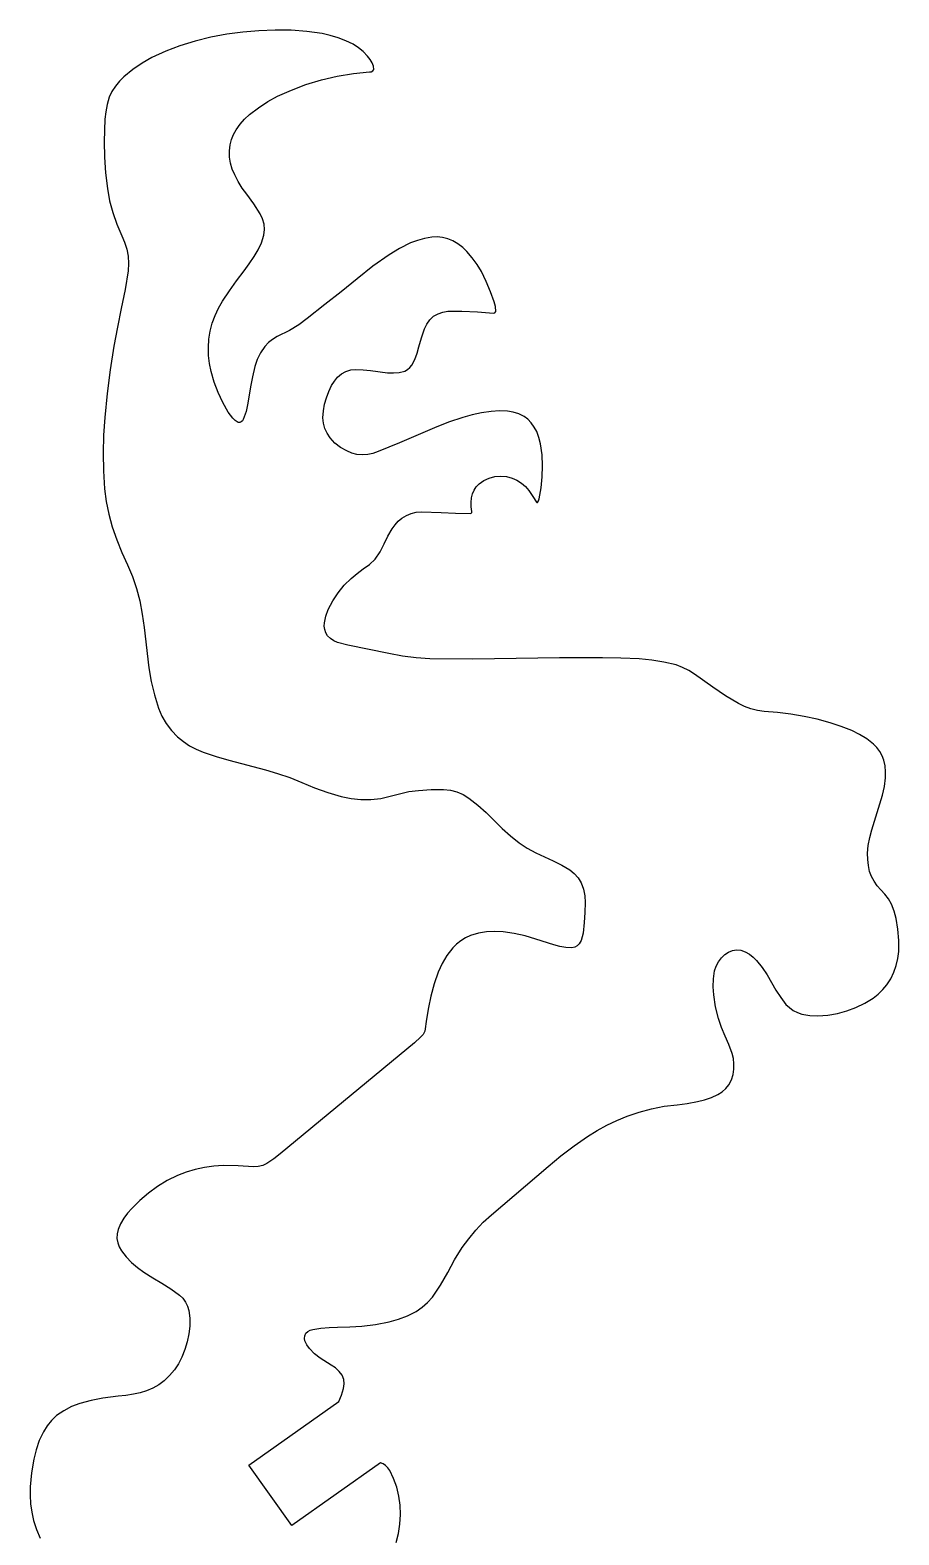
# Model space of a CAD drawing. Extents: x -40.2 to -8.1, y -2.1 to 47.3.
# Drawn here: x -38.99 to -32.64, y 24.16 to 35.15 of the extents above; entities that cross this region are included whole.
import ezdxf

# ---------------------------------------------------------------- set-up
doc = ezdxf.new("R2010")
doc.units = 0

msp = doc.modelspace()

# ---------------------------------------------------------------- linework, layer by layer
at = {"layer": '5'}
for p, q in [((-37.670312, 35.101573), (-37.78493, 35.073621)), ((-37.554424, 35.123674), (-37.670312, 35.101573)), ((-37.437564, 35.139867), (-37.554424, 35.123674)), ((-37.320032, 35.15011), (-37.437564, 35.139867)), ((-37.202133, 35.154377), (-37.320032, 35.15011)), ((-37.084169, 35.152657), (-37.202133, 35.154377)), ((-36.970376, 35.144259), (-37.084169, 35.152657)), ((-36.857356, 35.128584), (-36.970376, 35.144259)), ((-36.798545, 35.115696), (-36.857356, 35.128584)), ((-36.740909, 35.098289), (-36.798545, 35.115696)), ((-36.684796, 35.076467), (-36.740909, 35.098289)), ((-36.630543, 35.050362), (-36.684796, 35.076467)), ((-38.001698, 35.000198), (-38.102436, 34.953461)), ((-37.897982, 35.03989), (-38.001698, 35.000198)), ((-37.78493, 35.073621), (-37.897982, 35.03989)), ((-36.592353, 35.02585), (-36.630543, 35.050362)), ((-36.557215, 34.997133), (-36.592353, 35.02585)), ((-36.525591, 34.964586), (-36.557215, 34.997133)), ((-36.507865, 34.940706), (-36.525591, 34.964586)), ((-38.242707, 34.86542), (-38.306891, 34.812988)), ((-38.174399, 34.912352), (-38.242707, 34.86542)), ((-38.102436, 34.953461), (-38.174399, 34.912352)), ((-36.492099, 34.91549), (-36.507865, 34.940706)), ((-36.498311, 34.850086), (-36.487074, 34.85636)), ((-36.482127, 34.891855), (-36.492099, 34.91549)), ((-36.487074, 34.85636), (-36.479012, 34.866393)), ((-36.479012, 34.866393), (-36.482127, 34.891855)), ((-38.369338, 34.74463), (-38.39422, 34.705499)), ((-38.340097, 34.78062), (-38.369338, 34.74463)), ((-38.306891, 34.812988), (-38.340097, 34.78062)), ((-37.081066, 34.716477), (-36.976594, 34.755665)), ((-36.976594, 34.755665), (-36.862637, 34.789814)), ((-36.862637, 34.789814), (-36.74676, 34.816733)), ((-36.74676, 34.816733), (-36.62942, 34.836316)), ((-36.62942, 34.836316), (-36.511081, 34.848485)), ((-36.511081, 34.848485), (-36.498311, 34.850086)), ((-38.414411, 34.663754), (-38.429713, 34.611017)), ((-38.39422, 34.705499), (-38.414411, 34.663754)), ((-37.255213, 34.631683), (-37.182946, 34.670973)), ((-37.182946, 34.670973), (-37.081066, 34.716477)), ((-38.44014, 34.557105), (-38.445606, 34.502465)), ((-38.429713, 34.611017), (-38.44014, 34.557105)), ((-37.425237, 34.503192), (-37.389298, 34.536583)), ((-37.389298, 34.536583), (-37.324142, 34.586792)), ((-37.324142, 34.586792), (-37.255213, 34.631683)), ((-38.445606, 34.502465), (-38.450544, 34.341177)), ((-37.505964, 34.392098), (-37.486548, 34.426744)), ((-37.486548, 34.426744), (-37.457756, 34.466463)), ((-37.457756, 34.466463), (-37.425237, 34.503192)), ((-38.450544, 34.341177), (-38.449128, 34.226003)), ((-37.535344, 34.271965), (-37.531067, 34.316904)), ((-37.531067, 34.316904), (-37.520883, 34.355291)), ((-37.520883, 34.355291), (-37.505964, 34.392098)), ((-38.449128, 34.226003), (-38.441576, 34.111069)), ((-37.534037, 34.226841), (-37.535344, 34.271965)), ((-37.527169, 34.182224), (-37.534037, 34.226841)), ((-38.441576, 34.111069), (-38.427908, 33.9967)), ((-37.514843, 34.138797), (-37.527169, 34.182224)), ((-37.497248, 34.097225), (-37.514843, 34.138797)), ((-37.471504, 34.047661), (-37.497248, 34.097225)), ((-38.427908, 33.9967), (-38.411142, 33.907974)), ((-37.442157, 34.000142), (-37.471504, 34.047661)), ((-37.409368, 33.954929), (-37.442157, 34.000142)), ((-38.411142, 33.907974), (-38.38803, 33.820686)), ((-37.358254, 33.885113), (-37.409368, 33.954929)), ((-37.31099, 33.812634), (-37.358254, 33.885113)), ((-38.38803, 33.820686), (-38.358693, 33.735288)), ((-37.293197, 33.776064), (-37.31099, 33.812634)), ((-37.282579, 33.736806), (-37.293197, 33.776064)), ((-38.358693, 33.735288), (-38.323283, 33.652224)), ((-38.323283, 33.652224), (-38.302051, 33.603973)), ((-37.300845, 33.600782), (-37.284107, 33.655844)), ((-37.284107, 33.655844), (-37.279513, 33.696253)), ((-37.279513, 33.696253), (-37.282579, 33.736806)), ((-38.302051, 33.603973), (-38.286566, 33.553584)), ((-38.286566, 33.553584), (-38.277038, 33.501736)), ((-37.354207, 33.499055), (-37.324335, 33.548244)), ((-37.324335, 33.548244), (-37.300845, 33.600782)), ((-36.291676, 33.559569), (-36.368007, 33.513428)), ((-36.2117, 33.599058), (-36.291676, 33.559569)), ((-36.161488, 33.617889), (-36.2117, 33.599058)), ((-36.109736, 33.631943), (-36.161488, 33.617889)), ((-36.056896, 33.641096), (-36.109736, 33.631943)), ((-36.01717, 33.642748), (-36.056896, 33.641096)), ((-35.977606, 33.638799), (-36.01717, 33.642748)), ((-35.938991, 33.629327), (-35.977606, 33.638799)), ((-35.902091, 33.61452), (-35.938991, 33.629327)), ((-35.864748, 33.592797), (-35.902091, 33.61452)), ((-35.83019, 33.566871), (-35.864748, 33.592797)), ((-35.798888, 33.537096), (-35.83019, 33.566871)), ((-35.759942, 33.490906), (-35.798888, 33.537096)), ((-38.277038, 33.501736), (-38.273595, 33.449133)), ((-38.273595, 33.449133), (-38.276284, 33.396487)), ((-37.42898, 33.394528), (-37.390593, 33.446076)), ((-37.390593, 33.446076), (-37.354207, 33.499055)), ((-36.487501, 33.428714), (-36.602467, 33.337949)), ((-36.368007, 33.513428), (-36.487501, 33.428714)), ((-35.724834, 33.441735), (-35.759942, 33.490906)), ((-35.693791, 33.389902), (-35.724834, 33.441735)), ((-38.276284, 33.396487), (-38.29846, 33.257999)), ((-37.536244, 33.250185), (-37.484197, 33.323535)), ((-37.484197, 33.323535), (-37.42898, 33.394528)), ((-36.602467, 33.337949), (-36.719066, 33.242572)), ((-35.657745, 33.317308), (-35.693791, 33.389902)), ((-35.626057, 33.242709), (-35.657745, 33.317308)), ((-38.29846, 33.257999), (-38.326035, 33.120485)), ((-37.585019, 33.17462), (-37.536244, 33.250185)), ((-36.719066, 33.242572), (-36.836926, 33.148757)), ((-35.599716, 33.170057), (-35.626057, 33.242709)), ((-38.326035, 33.120485), (-38.354748, 32.9828)), ((-37.640035, 33.068428), (-37.614693, 33.122646)), ((-37.614693, 33.122646), (-37.585019, 33.17462)), ((-36.836926, 33.148757), (-36.966289, 33.04631)), ((-35.975586, 33.094177), (-35.939364, 33.100004)), ((-35.939364, 33.100004), (-35.887848, 33.101711)), ((-35.887848, 33.101711), (-35.836307, 33.101194)), ((-35.836307, 33.101194), (-35.720887, 33.094865)), ((-35.590857, 33.134238), (-35.599716, 33.170057)), ((-35.595058, 33.088415), (-35.588679, 33.097405)), ((-35.588679, 33.097405), (-35.590857, 33.134238)), ((-37.677074, 32.954711), (-37.660874, 33.012325)), ((-37.660874, 33.012325), (-37.640035, 33.068428)), ((-37.029212, 32.999972), (-37.095651, 32.958834)), ((-36.966289, 33.04631), (-37.029212, 32.999972)), ((-36.108776, 32.972054), (-36.092332, 33.006706)), ((-36.092332, 33.006706), (-36.069975, 33.037872)), ((-36.069975, 33.037872), (-36.042421, 33.064555)), ((-36.042421, 33.064555), (-36.010279, 33.082244)), ((-36.010279, 33.082244), (-35.975586, 33.094177)), ((-35.720887, 33.094865), (-35.605677, 33.085456)), ((-35.605677, 33.085456), (-35.595058, 33.088415)), ((-38.354748, 32.9828), (-38.380235, 32.844483)), ((-37.689604, 32.836269), (-37.685903, 32.895761)), ((-37.685903, 32.895761), (-37.677074, 32.954711)), ((-37.219827, 32.894565), (-37.249931, 32.870668)), ((-37.186932, 32.914445), (-37.219827, 32.894565)), ((-37.095651, 32.958834), (-37.186932, 32.914445)), ((-36.150217, 32.839016), (-36.13184, 32.906265)), ((-36.13184, 32.906265), (-36.108776, 32.972054)), ((-38.380235, 32.844483), (-38.407824, 32.671709)), ((-37.688149, 32.77668), (-37.689604, 32.836269)), ((-37.681549, 32.717439), (-37.688149, 32.77668)), ((-37.307189, 32.797018), (-37.331704, 32.747495)), ((-37.276758, 32.843143), (-37.307189, 32.797018)), ((-37.249931, 32.870668), (-37.276758, 32.843143)), ((-36.180635, 32.748745), (-36.163427, 32.793207)), ((-36.163427, 32.793207), (-36.150217, 32.839016)), ((-38.407824, 32.671709), (-38.430249, 32.49819)), ((-37.669854, 32.658991), (-37.681549, 32.717439)), ((-37.647135, 32.581619), (-37.669854, 32.658991)), ((-37.349928, 32.695328), (-37.367519, 32.621798)), ((-37.331704, 32.747495), (-37.349928, 32.695328)), ((-36.716948, 32.643134), (-36.683935, 32.661038)), ((-36.683935, 32.661038), (-36.647985, 32.671901)), ((-36.647985, 32.671901), (-36.610582, 32.675276)), ((-36.610582, 32.675276), (-36.557281, 32.672131)), ((-36.557281, 32.672131), (-36.504216, 32.666223)), ((-36.504216, 32.666223), (-36.379272, 32.650712)), ((-36.295292, 32.653058), (-36.254329, 32.662802)), ((-36.254329, 32.662802), (-36.234085, 32.673672)), ((-36.234085, 32.673672), (-36.216321, 32.688247)), ((-36.216321, 32.688247), (-36.201706, 32.705979)), ((-36.201706, 32.705979), (-36.180635, 32.748745)), ((-37.618487, 32.506242), (-37.647135, 32.581619)), ((-37.381584, 32.547512), (-37.400968, 32.428637)), ((-37.367519, 32.621798), (-37.381584, 32.547512)), ((-36.807848, 32.513163), (-36.78821, 32.556584)), ((-36.78821, 32.556584), (-36.768464, 32.588584)), ((-36.768464, 32.588584), (-36.744563, 32.617613)), ((-36.744563, 32.617613), (-36.716948, 32.643134)), ((-36.379272, 32.650712), (-36.337201, 32.649002)), ((-36.337201, 32.649002), (-36.295292, 32.653058)), ((-38.430249, 32.49819), (-38.447489, 32.324079)), ((-37.58408, 32.433313), (-37.618487, 32.506242)), ((-36.839661, 32.420898), (-36.824674, 32.468577)), ((-36.824674, 32.468577), (-36.807848, 32.513163)), ((-37.544124, 32.36327), (-37.58408, 32.433313)), ((-37.510782, 32.318414), (-37.544124, 32.36327)), ((-37.414395, 32.368181), (-37.434944, 32.309761)), ((-37.400968, 32.428637), (-37.414395, 32.368181)), ((-36.852007, 32.321888), (-36.848816, 32.371765)), ((-36.848816, 32.371765), (-36.839661, 32.420898)), ((-35.760906, 32.343332), (-35.828848, 32.324544)), ((-35.691929, 32.357872), (-35.760906, 32.343332)), ((-35.622184, 32.368108), (-35.691929, 32.357872)), ((-35.562074, 32.371304), (-35.622184, 32.368108)), ((-35.501917, 32.369162), (-35.562074, 32.371304)), ((-35.46016, 32.36229), (-35.501917, 32.369162)), ((-35.4198, 32.349564), (-35.46016, 32.36229)), ((-35.381651, 32.331244), (-35.4198, 32.349564)), ((-35.354426, 32.311104), (-35.381651, 32.331244)), ((-38.447489, 32.324079), (-38.455708, 32.194101)), ((-37.492964, 32.300701), (-37.510782, 32.318414)), ((-37.471176, 32.28819), (-37.492964, 32.300701)), ((-37.459785, 32.287831), (-37.471176, 32.28819)), ((-37.449575, 32.292896), (-37.459785, 32.287831)), ((-37.441215, 32.300423), (-37.449575, 32.292896)), ((-37.434944, 32.309761), (-37.441215, 32.300423)), ((-36.847779, 32.282571), (-36.852007, 32.321888)), ((-36.837454, 32.2444), (-36.847779, 32.282571)), ((-36.821286, 32.208313), (-36.837454, 32.2444)), ((-36.037087, 32.249221), (-36.138845, 32.205529)), ((-35.933702, 32.288913), (-36.037087, 32.249221)), ((-35.828848, 32.324544), (-35.933702, 32.288913)), ((-35.328762, 32.284177), (-35.354426, 32.311104)), ((-35.306872, 32.254101), (-35.328762, 32.284177)), ((-35.289137, 32.221403), (-35.306872, 32.254101)), ((-35.272648, 32.177236), (-35.289137, 32.221403)), ((-38.455708, 32.194101), (-38.458582, 32.063894)), ((-36.799674, 32.175199), (-36.821286, 32.208313)), ((-36.764136, 32.137276), (-36.799674, 32.175199)), ((-36.723412, 32.104984), (-36.764136, 32.137276)), ((-36.293082, 32.138062), (-36.448843, 32.074191)), ((-36.138845, 32.205529), (-36.293082, 32.138062)), ((-35.260435, 32.131701), (-35.272648, 32.177236)), ((-35.249993, 32.05137), (-35.260435, 32.131701)), ((-38.458582, 32.063894), (-38.456104, 31.933679)), ((-36.678388, 32.079025), (-36.723412, 32.104984)), ((-36.641897, 32.063189), (-36.678388, 32.079025)), ((-36.603281, 32.053644), (-36.641897, 32.063189)), ((-36.563615, 32.050655), (-36.603281, 32.053644)), ((-36.524518, 32.05395), (-36.563615, 32.050655)), ((-36.486081, 32.061832), (-36.524518, 32.05395)), ((-36.448843, 32.074191), (-36.486081, 32.061832)), ((-35.245892, 31.970467), (-35.249993, 32.05137)), ((-38.456104, 31.933679), (-38.448281, 31.803676)), ((-35.636536, 31.880865), (-35.595279, 31.892029)), ((-35.595279, 31.892029), (-35.552715, 31.895909)), ((-35.552715, 31.895909), (-35.51012, 31.892388)), ((-35.51012, 31.892388), (-35.468771, 31.881573)), ((-35.256776, 31.808944), (-35.248158, 31.889492)), ((-35.248158, 31.889492), (-35.245892, 31.970467)), ((-38.448281, 31.803676), (-38.436002, 31.709549)), ((-35.759492, 31.765876), (-35.747301, 31.792694)), ((-35.747301, 31.792694), (-35.730728, 31.817049)), ((-35.730728, 31.817049), (-35.710255, 31.838232)), ((-35.710255, 31.838232), (-35.675248, 31.862752)), ((-35.675248, 31.862752), (-35.636536, 31.880865)), ((-35.468771, 31.881573), (-35.433587, 31.865172)), ((-35.433587, 31.865172), (-35.401021, 31.844046)), ((-35.401021, 31.844046), (-35.371704, 31.818603)), ((-35.371704, 31.818603), (-35.346203, 31.789336)), ((-35.346203, 31.789336), (-35.317076, 31.747455)), ((-35.271694, 31.729323), (-35.256776, 31.808944)), ((-38.436002, 31.709549), (-38.417256, 31.616494)), ((-35.768944, 31.703658), (-35.766946, 31.737375)), ((-35.767412, 31.669916), (-35.768944, 31.703658)), ((-35.762367, 31.636519), (-35.767412, 31.669916)), ((-35.766946, 31.737375), (-35.759492, 31.765876)), ((-35.317076, 31.747455), (-35.290342, 31.704009)), ((-35.290342, 31.704009), (-35.28788, 31.701692)), ((-35.28788, 31.701692), (-35.284504, 31.701858)), ((-35.284504, 31.701858), (-35.276252, 31.714729)), ((-35.276252, 31.714729), (-35.271694, 31.729323)), ((-38.417256, 31.616494), (-38.392132, 31.524955)), ((-36.324557, 31.539515), (-36.301073, 31.565673)), ((-36.301073, 31.565673), (-36.274836, 31.589069)), ((-36.274836, 31.589069), (-36.241932, 31.608167)), ((-36.241932, 31.608167), (-36.20658, 31.622224)), ((-36.20658, 31.622224), (-36.169546, 31.630935)), ((-36.169546, 31.630935), (-36.131634, 31.634112)), ((-36.131634, 31.634112), (-35.988433, 31.629732)), ((-35.988433, 31.629732), (-35.881592, 31.625498)), ((-35.881592, 31.625498), (-35.774687, 31.623477)), ((-35.774687, 31.623477), (-35.768333, 31.625273)), ((-35.768333, 31.625273), (-35.763798, 31.630073)), ((-35.763798, 31.630073), (-35.762367, 31.636519)), ((-38.392132, 31.524955), (-38.359664, 31.430061)), ((-36.405059, 31.399991), (-36.377221, 31.456641)), ((-36.377221, 31.456641), (-36.344999, 31.510917)), ((-36.344999, 31.510917), (-36.324557, 31.539515)), ((-38.359664, 31.430061), (-38.322108, 31.337063)), ((-38.322108, 31.337063), (-38.279576, 31.246233)), ((-36.469247, 31.289065), (-36.434254, 31.342851)), ((-36.434254, 31.342851), (-36.405059, 31.399991)), ((-38.279576, 31.246233), (-38.24348, 31.161398)), ((-36.557048, 31.216871), (-36.511243, 31.250652)), ((-36.511243, 31.250652), (-36.469247, 31.289065)), ((-38.24348, 31.161398), (-38.214055, 31.074024)), ((-36.696073, 31.098301), (-36.645693, 31.148623)), ((-36.645693, 31.148623), (-36.602684, 31.184453)), ((-36.602684, 31.184453), (-36.557048, 31.216871)), ((-38.214055, 31.074024), (-38.191476, 30.984637)), ((-36.780069, 30.983528), (-36.741023, 31.043076)), ((-36.741023, 31.043076), (-36.696073, 31.098301)), ((-38.191476, 30.984637), (-38.172959, 30.886911)), ((-36.830065, 30.873296), (-36.812797, 30.920289)), ((-36.812797, 30.920289), (-36.780069, 30.983528)), ((-38.172959, 30.886911), (-38.158937, 30.788439)), ((-38.158937, 30.788439), (-38.12375, 30.494143)), ((-36.84244, 30.799321), (-36.841325, 30.824515)), ((-36.838779, 30.774369), (-36.84244, 30.799321)), ((-36.841325, 30.824515), (-36.830065, 30.873296)), ((-36.830475, 30.750557), (-36.838779, 30.774369)), ((-36.817825, 30.728741), (-36.830475, 30.750557)), ((-36.796524, 30.707882), (-36.817825, 30.728741)), ((-36.771874, 30.691114), (-36.796524, 30.707882)), ((-36.744649, 30.678965), (-36.771874, 30.691114)), ((-36.669964, 30.660357), (-36.744649, 30.678965)), ((-36.370531, 30.598524), (-36.669964, 30.660357)), ((-36.271374, 30.581046), (-36.370531, 30.598524)), ((-36.171484, 30.568408), (-36.271374, 30.581046)), ((-36.071098, 30.56064), (-36.171484, 30.568408)), ((-35.123629, 30.567194), (-35.439437, 30.561808)), ((-34.807776, 30.567837), (-35.123629, 30.567194)), ((-34.673363, 30.565163), (-34.807776, 30.567837)), ((-38.12375, 30.494143), (-38.10725, 30.39457)), ((-35.755261, 30.557637), (-36.071098, 30.56064)), ((-35.439437, 30.561808), (-35.755261, 30.557637)), ((-34.539036, 30.559683), (-34.673363, 30.565163)), ((-34.448489, 30.551629), (-34.539036, 30.559683)), ((-34.358754, 30.537093), (-34.448489, 30.551629)), ((-34.270295, 30.516151), (-34.358754, 30.537093)), ((-34.223135, 30.498315), (-34.270295, 30.516151)), ((-34.178064, 30.475714), (-34.223135, 30.498315)), ((-34.135561, 30.448591), (-34.178064, 30.475714)), ((-38.10725, 30.39457), (-38.084123, 30.296324)), ((-34.000826, 30.352332), (-34.135561, 30.448591)), ((-33.908991, 30.29068), (-34.000826, 30.352332)), ((-38.084123, 30.296324), (-38.054472, 30.199847)), ((-33.813698, 30.234519), (-33.908991, 30.29068)), ((-38.054472, 30.199847), (-38.029296, 30.141726)), ((-38.029296, 30.141726), (-37.997449, 30.086976)), ((-33.769481, 30.212374), (-33.813698, 30.234519)), ((-33.723226, 30.194877), (-33.769481, 30.212374)), ((-33.675422, 30.182213), (-33.723226, 30.194877)), ((-33.626571, 30.174514), (-33.675422, 30.182213)), ((-33.528421, 30.168133), (-33.626571, 30.174514)), ((-33.43073, 30.156704), (-33.528421, 30.168133)), ((-33.333757, 30.140258), (-33.43073, 30.156704)), ((-33.23776, 30.11884), (-33.333757, 30.140258)), ((-37.997449, 30.086976), (-37.959376, 30.036358)), ((-37.959376, 30.036358), (-37.915606, 29.990576)), ((-33.142993, 30.092505), (-33.23776, 30.11884)), ((-33.063242, 30.066086), (-33.142993, 30.092505)), ((-32.984767, 30.036087), (-33.063242, 30.066086)), ((-32.928685, 30.008705), (-32.984767, 30.036087)), ((-37.915606, 29.990576), (-37.872449, 29.956233)), ((-37.872449, 29.956233), (-37.826424, 29.92584)), ((-37.826424, 29.92584), (-37.777893, 29.899636)), ((-32.875752, 29.975643), (-32.928685, 30.008705)), ((-32.826542, 29.937258), (-32.875752, 29.975643)), ((-32.801998, 29.911857), (-32.826542, 29.937258)), ((-32.781039, 29.883426), (-32.801998, 29.911857)), ((-37.777893, 29.899636), (-37.727234, 29.877826)), ((-37.727234, 29.877826), (-37.63373, 29.846744)), ((-37.63373, 29.846744), (-37.538862, 29.820114)), ((-37.538862, 29.820114), (-37.273015, 29.750563)), ((-32.764034, 29.852468), (-32.781039, 29.883426)), ((-32.751283, 29.819528), (-32.764034, 29.852468)), ((-32.742551, 29.777588), (-32.751283, 29.819528)), ((-37.273015, 29.750563), (-37.183069, 29.723478)), ((-37.183069, 29.723478), (-37.094396, 29.692476)), ((-37.094396, 29.692476), (-37.007168, 29.657615)), ((-32.74624, 29.627886), (-32.738789, 29.692113)), ((-32.73837, 29.734952), (-32.742551, 29.777588)), ((-32.738789, 29.692113), (-32.73837, 29.734952)), ((-37.007168, 29.657615), (-36.912727, 29.617817)), ((-36.912727, 29.617817), (-36.816145, 29.583539)), ((-36.816145, 29.583539), (-36.717745, 29.554896)), ((-36.291155, 29.574743), (-36.223256, 29.59096)), ((-36.223256, 29.59096), (-36.153988, 29.599634)), ((-36.153988, 29.599634), (-36.061816, 29.605804)), ((-36.061816, 29.605804), (-35.969444, 29.606886)), ((-35.969444, 29.606886), (-35.920232, 29.601248)), ((-35.920232, 29.601248), (-35.872385, 29.58843)), ((-35.872385, 29.58843), (-35.826945, 29.568711)), ((-32.759952, 29.564698), (-32.74624, 29.627886)), ((-36.717745, 29.554896), (-36.646324, 29.540127)), ((-36.646324, 29.540127), (-36.573754, 29.532868)), ((-36.573754, 29.532868), (-36.500823, 29.533197)), ((-36.500823, 29.533197), (-36.428322, 29.541111)), ((-36.428322, 29.541111), (-36.359343, 29.556314)), ((-36.359343, 29.556314), (-36.291155, 29.574743)), ((-35.826945, 29.568711), (-35.784901, 29.54252)), ((-35.784901, 29.54252), (-35.720538, 29.491476)), ((-35.720538, 29.491476), (-35.659109, 29.436938)), ((-32.839852, 29.309868), (-32.759952, 29.564698)), ((-35.659109, 29.436938), (-35.600803, 29.379074)), ((-35.600803, 29.379074), (-35.542554, 29.321308)), ((-35.542554, 29.321308), (-35.481122, 29.266941)), ((-35.481122, 29.266941), (-35.416705, 29.216146)), ((-32.864698, 29.197379), (-32.854599, 29.254137)), ((-32.854599, 29.254137), (-32.839852, 29.309868)), ((-35.416705, 29.216146), (-35.357753, 29.177007)), ((-35.357753, 29.177007), (-35.295919, 29.142602)), ((-35.295919, 29.142602), (-35.231581, 29.113143)), ((-32.870081, 29.139982), (-32.864698, 29.197379)), ((-32.869483, 29.095185), (-32.870081, 29.139982)), ((-35.231581, 29.113143), (-35.168033, 29.085058)), ((-35.168033, 29.085058), (-35.106253, 29.053269)), ((-35.106253, 29.053269), (-35.046458, 29.01789)), ((-32.864511, 29.050662), (-32.869483, 29.095185)), ((-32.855212, 29.006837), (-32.864511, 29.050662)), ((-35.046458, 29.01789), (-35.014604, 28.99108)), ((-35.014604, 28.99108), (-34.98718, 28.959754)), ((-34.98718, 28.959754), (-34.96482, 28.924633)), ((-34.96482, 28.924633), (-34.947542, 28.877988)), ((-32.841334, 28.969842), (-32.855212, 29.006837)), ((-32.822811, 28.93494), (-32.841334, 28.969842)), ((-32.799951, 28.902712), (-32.822811, 28.93494)), ((-34.947542, 28.877988), (-34.937161, 28.829341)), ((-34.937161, 28.829341), (-34.933894, 28.779706)), ((-32.773135, 28.873693), (-32.799951, 28.902712)), ((-32.743122, 28.842151), (-32.773135, 28.873693)), ((-32.71735, 28.80706), (-32.743122, 28.842151)), ((-32.696232, 28.768986), (-32.71735, 28.80706)), ((-34.936289, 28.70717), (-34.941431, 28.634778)), ((-34.933894, 28.779706), (-34.936289, 28.70717)), ((-32.67637, 28.717512), (-32.696232, 28.768986)), ((-32.661869, 28.664279), (-32.67637, 28.717512)), ((-34.941431, 28.634778), (-34.950235, 28.555936)), ((-32.647798, 28.584085), (-32.661869, 28.664279)), ((-35.843594, 28.501139), (-35.875093, 28.476353)), ((-35.809428, 28.522097), (-35.843594, 28.501139)), ((-35.773058, 28.538942), (-35.809428, 28.522097)), ((-35.714811, 28.555354), (-35.773058, 28.538942)), ((-35.655107, 28.565231), (-35.714811, 28.555354)), ((-35.594678, 28.568452), (-35.655107, 28.565231)), ((-35.534262, 28.564975), (-35.594678, 28.568452)), ((-35.45359, 28.552801), (-35.534262, 28.564975)), ((-35.373879, 28.535409), (-35.45359, 28.552801)), ((-35.295467, 28.512873), (-35.373879, 28.535409)), ((-35.163334, 28.4708), (-35.295467, 28.512873)), ((-34.97798, 28.477095), (-34.992816, 28.462691)), ((-34.965192, 28.502039), (-34.97798, 28.477095)), ((-34.955886, 28.528481), (-34.965192, 28.502039)), ((-34.950235, 28.555936), (-34.955886, 28.528481)), ((-32.641005, 28.502949), (-32.647798, 28.584085)), ((-32.641544, 28.421531), (-32.641005, 28.502949)), ((-35.94517, 28.393558), (-35.980461, 28.334708)), ((-35.903498, 28.448075), (-35.94517, 28.393558)), ((-35.875093, 28.476353), (-35.903498, 28.448075)), ((-35.120131, 28.458837), (-35.163334, 28.4708)), ((-35.075933, 28.451341), (-35.120131, 28.458837)), ((-35.031202, 28.448391), (-35.075933, 28.451341)), ((-35.011016, 28.452876), (-35.031202, 28.448391)), ((-34.992816, 28.462691), (-35.011016, 28.452876)), ((-33.960703, 28.347327), (-33.938981, 28.376182)), ((-33.938981, 28.376182), (-33.912697, 28.400953)), ((-33.912697, 28.400953), (-33.887137, 28.417806)), ((-33.887137, 28.417806), (-33.858549, 28.428765)), ((-33.858549, 28.428765), (-33.828272, 28.433315)), ((-33.828272, 28.433315), (-33.797726, 28.431243)), ((-33.797726, 28.431243), (-33.764903, 28.419523)), ((-33.764903, 28.419523), (-33.734312, 28.402823)), ((-33.734312, 28.402823), (-33.706704, 28.381551)), ((-33.706704, 28.381551), (-33.682755, 28.35623)), ((-32.660491, 28.319011), (-32.648239, 28.369758)), ((-32.648239, 28.369758), (-32.641544, 28.421531)), ((-36.008924, 28.27227), (-36.038332, 28.185175)), ((-35.980461, 28.334708), (-36.008924, 28.27227)), ((-33.995912, 28.222982), (-33.988113, 28.280775)), ((-33.988113, 28.280775), (-33.977239, 28.315217)), ((-33.977239, 28.315217), (-33.960703, 28.347327)), ((-33.682755, 28.35623), (-33.641702, 28.305608)), ((-33.641702, 28.305608), (-33.604527, 28.252073)), ((-32.701032, 28.222961), (-32.678158, 28.269887)), ((-32.678158, 28.269887), (-32.660491, 28.319011)), ((-36.038332, 28.185175), (-36.062429, 28.096464)), ((-33.998163, 28.164708), (-33.995912, 28.222982)), ((-33.994845, 28.106486), (-33.998163, 28.164708)), ((-33.604527, 28.252073), (-33.571437, 28.195922)), ((-33.571437, 28.195922), (-33.539686, 28.140505)), ((-32.759424, 28.143201), (-32.728846, 28.178782)), ((-32.728846, 28.178782), (-32.701032, 28.222961)), ((-36.062429, 28.096464), (-36.081175, 28.011928)), ((-33.981658, 28.018614), (-33.994845, 28.106486)), ((-33.539686, 28.140505), (-33.504794, 28.08701)), ((-33.504794, 28.08701), (-33.466878, 28.035614)), ((-32.955299, 28.013256), (-32.891162, 28.044584)), ((-32.891162, 28.044584), (-32.830326, 28.081918)), ((-32.830326, 28.081918), (-32.793361, 28.110807)), ((-32.793361, 28.110807), (-32.759424, 28.143201)), ((-36.081175, 28.011928), (-36.095669, 27.92656)), ((-33.960983, 27.932196), (-33.981658, 28.018614)), ((-33.938862, 27.867389), (-33.960983, 27.932196)), ((-33.466878, 28.035614), (-33.441868, 28.011777)), ((-33.441868, 28.011777), (-33.413727, 27.991733)), ((-33.413727, 27.991733), (-33.383024, 27.975889)), ((-33.383024, 27.975889), (-33.350383, 27.964565)), ((-33.350383, 27.964565), (-33.291892, 27.955093)), ((-33.291892, 27.955093), (-33.232679, 27.952907)), ((-33.232679, 27.952907), (-33.161476, 27.95791)), ((-33.161476, 27.95791), (-33.091081, 27.969719)), ((-33.091081, 27.969719), (-33.022144, 27.988224)), ((-33.022144, 27.988224), (-32.955299, 28.013256)), ((-36.105874, 27.840574), (-36.119102, 27.816763)), ((-36.095669, 27.92656), (-36.105874, 27.840574)), ((-33.911568, 27.804585), (-33.938862, 27.867389)), ((-36.183703, 27.755165), (-37.163813, 26.944323)), ((-36.137489, 27.796669), (-36.183703, 27.755165)), ((-36.119102, 27.816763), (-36.137489, 27.796669)), ((-33.88363, 27.741609), (-33.911568, 27.804585)), ((-33.85978, 27.676974), (-33.88363, 27.741609)), ((-33.8515, 27.639358), (-33.85978, 27.676974)), ((-33.847294, 27.601073), (-33.8515, 27.639358)), ((-33.847209, 27.562557), (-33.847294, 27.601073)), ((-33.865955, 27.484038), (-33.853342, 27.522524)), ((-33.853342, 27.522524), (-33.847209, 27.562557)), ((-33.964067, 27.376306), (-33.934092, 27.396159)), ((-33.934092, 27.396159), (-33.907437, 27.420286)), ((-33.907437, 27.420286), (-33.884705, 27.448141)), ((-33.884705, 27.448141), (-33.865955, 27.484038)), ((-34.53991, 27.249143), (-34.448966, 27.273622)), ((-34.448966, 27.273622), (-34.356498, 27.291504)), ((-34.356498, 27.291504), (-34.262985, 27.302698)), ((-34.262985, 27.302698), (-34.188068, 27.312631)), ((-34.188068, 27.312631), (-34.113526, 27.32507)), ((-34.113526, 27.32507), (-34.062162, 27.337401)), ((-34.062162, 27.337401), (-34.012193, 27.35453)), ((-34.012193, 27.35453), (-33.964067, 27.376306)), ((-34.777016, 27.152349), (-34.703868, 27.187365)), ((-34.703868, 27.187365), (-34.628861, 27.218196)), ((-34.628861, 27.218196), (-34.53991, 27.249143)), ((-35.015851, 27.00166), (-34.916804, 27.070223)), ((-34.916804, 27.070223), (-34.84807, 27.11326)), ((-34.84807, 27.11326), (-34.777016, 27.152349)), ((-37.163813, 26.944323), (-37.211515, 26.907273)), ((-35.11189, 26.928944), (-35.015851, 27.00166)), ((-37.785696, 26.829335), (-37.851524, 26.810005)), ((-37.718611, 26.843716), (-37.785696, 26.829335)), ((-37.650643, 26.853067), (-37.718611, 26.843716)), ((-37.582168, 26.857337), (-37.650643, 26.853067)), ((-37.470859, 26.857136), (-37.582168, 26.857337)), ((-37.359791, 26.849829), (-37.470859, 26.857136)), ((-37.325582, 26.850283), (-37.359791, 26.849829)), ((-37.292352, 26.858417), (-37.325582, 26.850283)), ((-37.261802, 26.873816), (-37.292352, 26.858417)), ((-37.211515, 26.907273), (-37.261802, 26.873816)), ((-35.620377, 26.498597), (-35.204747, 26.852207)), ((-35.204747, 26.852207), (-35.11189, 26.928944)), ((-37.989987, 26.748931), (-38.060941, 26.706028)), ((-37.915733, 26.785831), (-37.989987, 26.748931)), ((-37.851524, 26.810005), (-37.915733, 26.785831)), ((-38.128112, 26.657414), (-38.191041, 26.603421)), ((-38.060941, 26.706028), (-38.128112, 26.657414)), ((-38.280921, 26.510336), (-38.308458, 26.472875)), ((-38.249298, 26.544419), (-38.280921, 26.510336)), ((-38.191041, 26.603421), (-38.249298, 26.544419)), ((-35.679386, 26.443825), (-35.620377, 26.498597)), ((-38.349907, 26.389807), (-38.35681, 26.358123)), ((-38.331554, 26.432524), (-38.349907, 26.389807)), ((-38.308458, 26.472875), (-38.331554, 26.432524)), ((-35.734753, 26.385374), (-35.679386, 26.443825)), ((-38.35681, 26.358123), (-38.357724, 26.325708)), ((-38.357724, 26.325708), (-38.352617, 26.293684)), ((-38.352617, 26.293684), (-38.341666, 26.263161)), ((-35.833667, 26.258421), (-35.786251, 26.323488)), ((-35.786251, 26.323488), (-35.734753, 26.385374)), ((-38.341666, 26.263161), (-38.32525, 26.235196)), ((-38.32525, 26.235196), (-38.291116, 26.190649)), ((-38.291116, 26.190649), (-38.251603, 26.150796)), ((-35.939978, 26.077627), (-35.889207, 26.169426)), ((-35.889207, 26.169426), (-35.833667, 26.258421)), ((-38.251603, 26.150796), (-38.207309, 26.113094)), ((-38.207309, 26.113094), (-38.1603, 26.078836)), ((-38.1603, 26.078836), (-38.096054, 26.037361)), ((-35.992289, 25.985278), (-35.939978, 26.077627)), ((-38.096054, 26.037361), (-38.029964, 25.998891)), ((-38.029964, 25.998891), (-37.963053, 25.958121)), ((-37.963053, 25.958121), (-37.899628, 25.912115)), ((-36.050959, 25.896833), (-35.992289, 25.985278)), ((-37.899628, 25.912115), (-37.876336, 25.888312)), ((-37.876336, 25.888312), (-37.857131, 25.861104)), ((-37.857131, 25.861104), (-37.842502, 25.831186)), ((-36.126181, 25.822247), (-36.086379, 25.85733)), ((-36.086379, 25.85733), (-36.050959, 25.896833)), ((-37.842502, 25.831186), (-37.832823, 25.799321)), ((-37.832823, 25.799321), (-37.825897, 25.742613)), ((-37.825897, 25.742613), (-37.825653, 25.685484)), ((-36.368283, 25.71557), (-36.299717, 25.734493)), ((-36.299717, 25.734493), (-36.233346, 25.760074)), ((-36.233346, 25.760074), (-36.169817, 25.792066)), ((-36.169817, 25.792066), (-36.126181, 25.822247)), ((-37.832095, 25.628719), (-37.84474, 25.570546)), ((-37.825653, 25.685484), (-37.832095, 25.628719)), ((-36.985041, 25.614648), (-36.977035, 25.632243)), ((-36.977035, 25.632243), (-36.9621, 25.645012)), ((-36.9621, 25.645012), (-36.944928, 25.654566)), ((-36.944928, 25.654566), (-36.926203, 25.660524)), ((-36.926203, 25.660524), (-36.866657, 25.669587)), ((-36.866657, 25.669587), (-36.806677, 25.675081)), ((-36.806677, 25.675081), (-36.746476, 25.676985)), ((-36.746476, 25.676985), (-36.656519, 25.67912)), ((-36.656519, 25.67912), (-36.566749, 25.685289)), ((-36.566749, 25.685289), (-36.467051, 25.697384)), ((-36.467051, 25.697384), (-36.368283, 25.71557)), ((-37.861959, 25.513559), (-37.883644, 25.458117)), ((-37.84474, 25.570546), (-37.861959, 25.513559)), ((-36.987257, 25.595446), (-36.985041, 25.614648)), ((-36.983469, 25.57649), (-36.987257, 25.595446)), ((-36.969228, 25.547217), (-36.983469, 25.57649)), ((-36.950293, 25.520738), (-36.969228, 25.547217)), ((-36.913112, 25.48357), (-36.950293, 25.520738)), ((-37.908215, 25.4098), (-37.938107, 25.36458)), ((-37.883644, 25.458117), (-37.908215, 25.4098)), ((-36.871303, 25.451698), (-36.913112, 25.48357)), ((-36.790854, 25.40012), (-36.871303, 25.451698)), ((-36.760585, 25.379204), (-36.790854, 25.40012)), ((-37.972934, 25.323042), (-38.012246, 25.28572)), ((-37.938107, 25.36458), (-37.972934, 25.323042)), ((-36.733539, 25.35426), (-36.760585, 25.379204)), ((-36.710249, 25.325777), (-36.733539, 25.35426)), ((-36.699371, 25.294956), (-36.710249, 25.325777)), ((-36.69613, 25.262433), (-36.699371, 25.294956)), ((-38.236613, 25.186687), (-38.29257, 25.178521)), ((-38.188044, 25.196756), (-38.236613, 25.186687)), ((-38.140807, 25.21189), (-38.188044, 25.196756)), ((-38.095429, 25.231919), (-38.140807, 25.21189)), ((-38.052416, 25.256621), (-38.095429, 25.231919)), ((-38.012246, 25.28572), (-38.052416, 25.256621)), ((-36.736931, 25.134367), (-36.716503, 25.181342)), ((-36.716503, 25.181342), (-36.700712, 25.230072)), ((-36.700712, 25.230072), (-36.69613, 25.262433)), ((-38.689839, 25.096388), (-38.746488, 25.066824)), ((-38.630185, 25.119289), (-38.689839, 25.096388)), ((-38.546272, 25.141614), (-38.630185, 25.119289)), ((-38.460979, 25.157891), (-38.546272, 25.141614)), ((-38.405036, 25.166327), (-38.460979, 25.157891)), ((-38.348796, 25.172471), (-38.405036, 25.166327)), ((-38.29257, 25.178521), (-38.348796, 25.172471)), ((-37.392509, 24.669759), (-36.736931, 25.134367)), ((-38.836362, 24.995841), (-38.868695, 24.956388)), ((-38.79939, 25.030984), (-38.836362, 24.995841)), ((-38.746488, 25.066824), (-38.79939, 25.030984)), ((-38.895891, 24.913233), (-38.925528, 24.848603)), ((-38.868695, 24.956388), (-38.895891, 24.913233)), ((-38.948911, 24.781457), (-38.965832, 24.712398)), ((-38.925528, 24.848603), (-38.948911, 24.781457)), ((-38.965832, 24.712398), (-38.981636, 24.612367)), ((-37.079609, 24.228175), (-37.392509, 24.669759)), ((-36.432127, 24.68705), (-37.079609, 24.228175)), ((-36.412265, 24.678073), (-36.432127, 24.68705)), ((-36.432127, 24.68705), (-36.432127, 24.68705)), ((-36.393974, 24.666217), (-36.412265, 24.678073)), ((-36.37814, 24.649201), (-36.393974, 24.666217)), ((-36.36402, 24.630738), (-36.37814, 24.649201)), ((-36.335089, 24.570696), (-36.36402, 24.630738)), ((-38.981636, 24.612367), (-38.991367, 24.511564)), ((-36.312561, 24.50797), (-36.335089, 24.570696)), ((-38.991367, 24.511564), (-38.992978, 24.449038)), ((-38.992978, 24.449038), (-38.989414, 24.386592)), ((-36.296682, 24.44324), (-36.312561, 24.50797)), ((-36.287623, 24.37721), (-36.296682, 24.44324)), ((-38.989414, 24.386592), (-38.980699, 24.324655)), ((-38.980699, 24.324655), (-38.966894, 24.263651)), ((-36.289113, 24.238723), (-36.284943, 24.30793)), ((-36.284943, 24.30793), (-36.287623, 24.37721)), ((-38.966894, 24.263651), (-38.946053, 24.198552)), ((-38.946053, 24.198552), (-38.920195, 24.135278)), ((-36.300094, 24.170266), (-36.289113, 24.238723)), ((-36.317777, 24.103226), (-36.300094, 24.170266))]:
    msp.add_line(p, q, dxfattribs=at)

doc.saveas('drawing.dxf')
